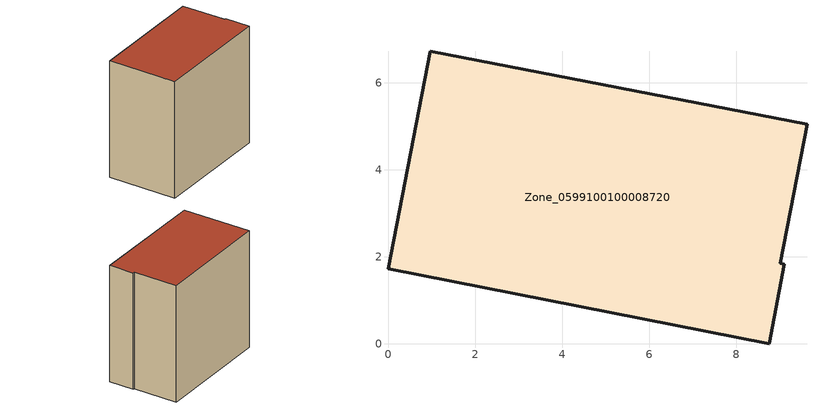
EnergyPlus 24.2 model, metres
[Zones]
Zone_0599100100008720
 floor ground (C_G): 0,1.72 0.97,6.72 9.63,5.05 9.01,1.84 9.11,1.83 8.75,0 z0
 wall outside (C_F): 9.11,1.83 9.01,1.84 9.63,5.05 0.97,6.72 0,1.72 8.75,0 9.11,1.83 z0:8.72
 roof outside (C_R): 0,1.72 8.75,0 9.11,1.83 9.01,1.84 9.63,5.05 0.97,6.72 z8.72
[BUILDING]
Pand.0599100100008720: North Axis=0; Terrain=City; Loads Convergence Tolerance Value=0.04; Temperature Convergence Tolerance Value=0.4; Solar Distribution=FullExterior; Maximum Number of Warmup Days=25; Minimum Number of Warmup Days=1
[Site:Location]
Rotterdam.The.Hague.AP_ZH_NLD Design_Conditions: Latitude=51.96; Longitude=4.45; Time Zone=1; Elevation=-4.5
[SITE:GROUNDTEMPERATURE:BUILDINGSURFACE]
18, 18, 18, 18, 18, 18, 18, 18, 18, 18, 18, 18
[MATERIAL] Thermal Absorptance=0.9; Solar Absorptance=0.7; Visible Absorptance=0.7
Name | Roughness | Thickness | Conductivity | Density | Specific Heat
G.TI.2015-2018 | MediumSmooth | 0.15 | 0.0428571 | 540 | 1210
F.TI.2015-2018 | Rough | 0.3 | 0.0666667 | 1920 | 840
R.TI.2015-2018 | MediumRough | 0.2 | 0.0333333 | 1500 | 1000
[CONSTRUCTION]
C_G: G.TI.2015-2018
C_F: F.TI.2015-2018
C_R: R.TI.2015-2018
[ZONE]
Zone_0599100100008720: Type=1; Multiplier=1; Ceiling Height=Autocalculate; Volume=Autocalculate; Floor Area=autocalculate; Part of Total Floor Area=Yes
[ZONEINFILTRATION:DESIGNFLOWRATE]
Infil_Zone_0599100100008720: Zone or ZoneList or Space or SpaceList=Zone_0599100100008720; Schedule=AlwaysOn; Design Flow Rate Calculation Method=Flow/Area; Flow Rate per Floor Area=0.0015; Constant Term Coefficient=1; Temperature Term Coefficient=0; Velocity Term Coefficient=0; Velocity Squared Term Coefficient=0
[HVACTEMPLATE:ZONE:IDEALLOADSAIRSYSTEM]
Zone_0599100100008720: Maximum Heating Supply Air Temperature=50; Minimum Cooling Supply Air Temperature=13; Maximum Heating Supply Air Humidity Ratio=0.0156; Minimum Cooling Supply Air Humidity Ratio=0.0077; Heating Limit=NoLimit; Cooling Limit=NoLimit; Dehumidification Control Type=ConstantSensibleHeatRatio; Cooling Sensible Heat Ratio=0.7; Dehumidification Setpoint=60; Humidification Control Type=None; Humidification Setpoint=30; Outdoor Air Method=None; Outdoor Air Flow Rate per Person=0.00944; Outdoor Air Flow Rate per Zone Floor Area=0; Outdoor Air Flow Rate per Zone=0; Demand Controlled Ventilation Type=None; Outdoor Air Economizer Type=NoEconomizer; Heat Recovery Type=None; Sensible Heat Recovery Effectiveness=0.7; Latent Heat Recovery Effectiveness=0.65
[ZONECONTROL:THERMOSTAT]
ThermostatControl_Zone_0599100100008720: Zone or ZoneList=Zone_0599100100008720; Control Type Schedule=DualSetpointControlType; Control 1=Thermostat_Zone_0599100100008720; Temperature Difference Between Cutout And Setpoint=0
[THERMOSTATSETPOINT:DUALSETPOINT]
Thermostat_Zone_0599100100008720: Heating Setpoint Temperature Schedule=HeatingSetpoint_Zone_0599100100008720; Cooling Setpoint Temperature Schedule=CoolingSetpoint_Zone_0599100100008720
[SCHEDULE:COMPACT]
HeatingSetpoint_Zone_0599100100008720: Through: 12/31, For: AllDays, Until: 24:00, 21
CoolingSetpoint_Zone_0599100100008720: Through: 12/31, For: AllDays, Until: 24:00, 24
DualSetpointControlType: Through: 12/31, For: AllDays, Until: 24:00, 4
AlwaysOn: Through: 12/31, For: AllDays, Until: 24:00, 1
